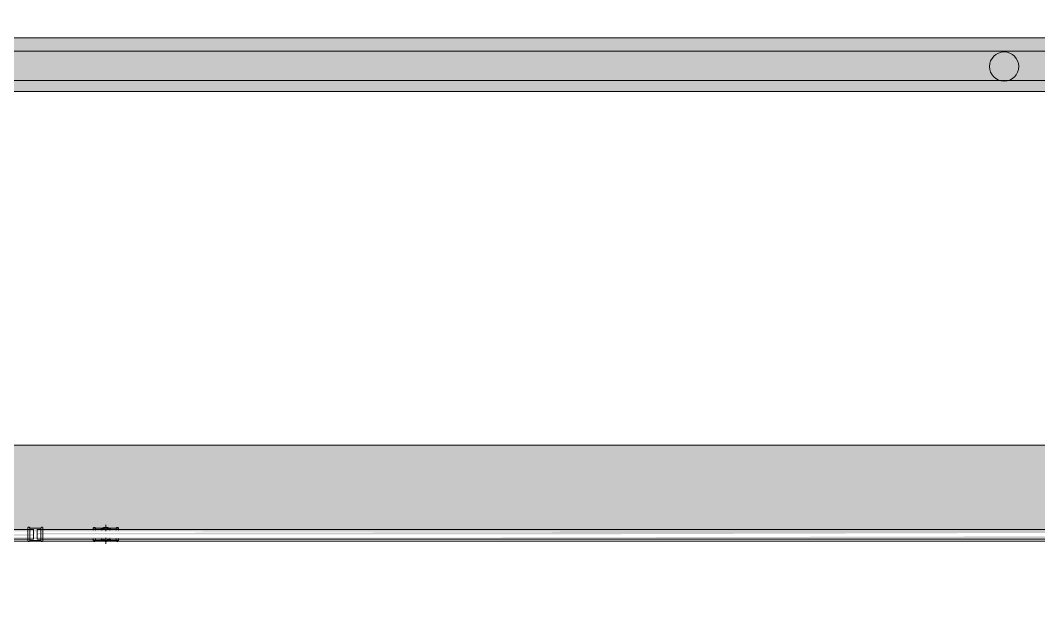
# Model space of a CAD drawing. Header units: metres. Extents: x 147 to 427, y -16 to 162.
# Drawn here: x 322.852 to 325.5, y 108.091 to 109.619 of the extents above; entities that cross this region are included whole.
import ezdxf

# ---------------------------------------------------------------- set-up
doc = ezdxf.new("R2010")
doc.units = ezdxf.units.M
doc.layers.add('1053_ARQ_BASE_MATADOURO_2_dwg', color=7, linetype='Continuous', lineweight=5, true_color=0x767676)
for name, color, linetype, lineweight in [('A-PISO', 7, 'Continuous', 5), ('A-WALL', 7, 'Continuous', 9), ('P-PIPE', 7, 'Continuous', 5), ('P-PIPE-CNTR', 7, 'Continuous', 5)]:
    doc.layers.add(name, color=color, linetype=linetype, lineweight=lineweight)

# ---------------------------------------------------------------- blocks, each defined once
blk = doc.blocks.new('AÇO_Luva - AÇO_Luva-4003606-TÉRREO 1_20 - Dependente 1')
at = {"layer": 'P-PIPE'}
for p, q in [((0.005, 0.0162), (0.034, 0.0162)), ((0.005, 0.0162), (0.005, -0.0162)), ((0.005, 0.0162), (0.005, 0.0115)), ((0.034, 0.0162), (0.034, -0.0162)), ((0.034, 0.0162), (0.034, 0.0115)), ((0.005, -0.0115), (0.005, -0.0162)), ((0.034, -0.0162), (0.005, -0.0162)), ((0.034, -0.0115), (0.034, -0.0162))]:
    blk.add_line(p, q, dxfattribs=at)
at = {"layer": 'P-PIPE', "flags": 128}
for points in [[(0.005, 0.0162), (0.005, 0.0163), (0.005, 0.0164), (0.005, 0.0165), (0.005, 0.0166), (0.005, 0.0167), (0.0049, 0.0168), (0.0049, 0.0169), (0.0049, 0.017), (0.0048, 0.0171), (0.0048, 0.0172), (0.0048, 0.0173), (0.0047, 0.0174), (0.0047, 0.0174), (0.0046, 0.0175), (0.0046, 0.0176), (0.0045, 0.0177), (0.0044, 0.0178), (0.0044, 0.0178), (0.0043, 0.0179), (0.0042, 0.018), (0.0042, 0.0181), (0.0041, 0.0181), (0.004, 0.0182), (0.0039, 0.0182), (0.0039, 0.0183), (0.0038, 0.0184), (0.0037, 0.0184), (0.0036, 0.0185), (0.0035, 0.0185), (0.0034, 0.0185), (0.0033, 0.0186), (0.0032, 0.0186), (0.0031, 0.0186), (0.003, 0.0186), (0.0029, 0.0187), (0.0028, 0.0187), (0.0027, 0.0187), (0.0026, 0.0187), (0.0025, 0.0187), (0.0024, 0.0187), (0.0023, 0.0187), (0.0022, 0.0187), (0.0021, 0.0187), (0.002, 0.0187), (0.0019, 0.0186), (0.0018, 0.0186), (0.0017, 0.0186), (0.0016, 0.0185), (0.0016, 0.0185), (0.0015, 0.0185), (0.0014, 0.0184), (0.0013, 0.0184), (0.0012, 0.0183), (0.0011, 0.0183), (0.001, 0.0182), (0.0009, 0.0182), (0.0009, 0.0181), (0.0008, 0.018), (0.0007, 0.018), (0.0007, 0.0179), (0.0006, 0.0178), (0.0005, 0.0177), (0.0005, 0.0177), (0.0004, 0.0176), (0.0004, 0.0175), (0.0003, 0.0174), (0.0003, 0.0173), (0.0002, 0.0172), (0.0002, 0.0171), (0.0001, 0.017), (0.0001, 0.0169), (0.0001, 0.0168), (0.0001, 0.0167), (0, 0.0167), (0, 0.0166), (0, 0.0165), (0, 0.0164), (0, 0.0163), (0, 0.0162)], [(0, -0.0162), (0, -0.0161), (0, -0.0161), (0, -0.016), (0, -0.0159), (0, -0.0157), (0, -0.0156), (0, -0.0154), (0, -0.0152), (0, -0.0149), (0, -0.0147), (0, -0.0144), (0, -0.0141), (0, -0.0137), (0, -0.0134), (0, -0.013), (0, -0.0126), (0, -0.0122), (0, -0.0117), (0, -0.0113), (0, -0.0108), (0, -0.0103), (0, -0.0098), (0, -0.0093), (0, -0.0088), (0, -0.0082), (0, -0.0076), (0, -0.0071), (0, -0.0065), (0, -0.0059), (0, -0.0053), (0, -0.0046), (0, -0.004), (0, -0.0034), (0, -0.0028), (0, -0.0021), (0, -0.0015), (0, -0.0008), (0, -0.0002), (0, 0.0005), (0, 0.0011), (0, 0.0018), (0, 0.0024), (0, 0.003), (0, 0.0037), (0, 0.0043), (0, 0.0049), (0, 0.0055), (0, 0.0061), (0, 0.0067), (0, 0.0073), (0, 0.0079), (0, 0.0085), (0, 0.009), (0, 0.0095), (0, 0.01), (0, 0.0105), (0, 0.011), (0, 0.0115), (0, 0.0119), (0, 0.0124), (0, 0.0128), (0, 0.0132), (0, 0.0135), (0, 0.0139), (0, 0.0142), (0, 0.0145), (0, 0.0148), (0, 0.015), (0, 0.0153), (0, 0.0155), (0, 0.0156), (0, 0.0158), (0, 0.0159), (0, 0.016), (0, 0.0161), (0, 0.0162), (0, 0.0162)], [(0, 0.0162), (0, 0.0161), (0, 0.0161), (0, 0.016), (0, 0.0159), (0, 0.0157), (0, 0.0156), (0, 0.0154), (0, 0.0152), (0, 0.0149), (0, 0.0147), (0, 0.0144), (0, 0.0141), (0, 0.0137), (0, 0.0134), (0, 0.013), (0, 0.0126), (0, 0.0122)], [(0.005, 0.0162), (0.005, 0.0161), (0.005, 0.0161), (0.005, 0.016), (0.005, 0.0159), (0.005, 0.0157), (0.005, 0.0156), (0.005, 0.0154), (0.005, 0.0152), (0.005, 0.0149), (0.005, 0.0147), (0.005, 0.0144), (0.005, 0.0141), (0.005, 0.0137), (0.005, 0.0134), (0.005, 0.013), (0.005, 0.0126), (0.005, 0.0122), (0.005, 0.0117), (0.005, 0.0113), (0.005, 0.0108), (0.005, 0.0103), (0.005, 0.0098), (0.005, 0.0093), (0.005, 0.0088), (0.005, 0.0082), (0.005, 0.0076), (0.005, 0.0071), (0.005, 0.0065), (0.005, 0.0059), (0.005, 0.0053), (0.005, 0.0046), (0.005, 0.004), (0.005, 0.0034), (0.005, 0.0028), (0.005, 0.0021), (0.005, 0.0015), (0.005, 0.0008), (0.005, 0.0002), (0.005, -0.0005), (0.005, -0.0011), (0.005, -0.0018), (0.005, -0.0024), (0.005, -0.003), (0.005, -0.0037), (0.005, -0.0043), (0.005, -0.0049), (0.005, -0.0055), (0.005, -0.0061), (0.005, -0.0067), (0.005, -0.0073), (0.005, -0.0079), (0.005, -0.0085), (0.005, -0.009), (0.005, -0.0095), (0.005, -0.01), (0.005, -0.0105), (0.005, -0.011), (0.005, -0.0115), (0.005, -0.0119), (0.005, -0.0124), (0.005, -0.0128), (0.005, -0.0132), (0.005, -0.0135), (0.005, -0.0139), (0.005, -0.0142), (0.005, -0.0145), (0.005, -0.0148), (0.005, -0.015), (0.005, -0.0153), (0.005, -0.0155), (0.005, -0.0156), (0.005, -0.0158), (0.005, -0.0159), (0.005, -0.016), (0.005, -0.0161), (0.005, -0.0162), (0.005, -0.0162)], [(0.005, 0.0124), (0.005, 0.0128), (0.005, 0.0132), (0.005, 0.0135), (0.005, 0.0139), (0.005, 0.0142), (0.005, 0.0145), (0.005, 0.0148), (0.005, 0.015), (0.005, 0.0153), (0.005, 0.0155), (0.005, 0.0156), (0.005, 0.0158), (0.005, 0.0159), (0.005, 0.016), (0.005, 0.0161), (0.005, 0.0162), (0.005, 0.0162)], [(0.039, 0.0162), (0.039, 0.0163), (0.039, 0.0164), (0.039, 0.0165), (0.039, 0.0166), (0.039, 0.0167), (0.0389, 0.0168), (0.0389, 0.0169), (0.0389, 0.017), (0.0388, 0.0171), (0.0388, 0.0172), (0.0388, 0.0173), (0.0387, 0.0174), (0.0387, 0.0174), (0.0386, 0.0175), (0.0386, 0.0176), (0.0385, 0.0177), (0.0384, 0.0178), (0.0384, 0.0178), (0.0383, 0.0179), (0.0382, 0.018), (0.0382, 0.0181), (0.0381, 0.0181), (0.038, 0.0182), (0.0379, 0.0182), (0.0379, 0.0183), (0.0378, 0.0184), (0.0377, 0.0184), (0.0376, 0.0185), (0.0375, 0.0185), (0.0374, 0.0185), (0.0373, 0.0186), (0.0372, 0.0186), (0.0371, 0.0186), (0.037, 0.0186), (0.0369, 0.0187), (0.0368, 0.0187), (0.0367, 0.0187), (0.0366, 0.0187), (0.0365, 0.0187), (0.0364, 0.0187), (0.0363, 0.0187), (0.0362, 0.0187), (0.0361, 0.0187), (0.036, 0.0187), (0.0359, 0.0186), (0.0358, 0.0186), (0.0357, 0.0186), (0.0356, 0.0185), (0.0356, 0.0185), (0.0355, 0.0185), (0.0354, 0.0184), (0.0353, 0.0184), (0.0352, 0.0183), (0.0351, 0.0183), (0.035, 0.0182), (0.0349, 0.0182), (0.0349, 0.0181), (0.0348, 0.018), (0.0347, 0.018), (0.0347, 0.0179), (0.0346, 0.0178), (0.0345, 0.0177), (0.0345, 0.0177), (0.0344, 0.0176), (0.0344, 0.0175), (0.0343, 0.0174), (0.0343, 0.0173), (0.0342, 0.0172), (0.0342, 0.0171), (0.0341, 0.017), (0.0341, 0.0169), (0.0341, 0.0168), (0.0341, 0.0167), (0.034, 0.0167), (0.034, 0.0166), (0.034, 0.0165), (0.034, 0.0164), (0.034, 0.0163), (0.034, 0.0162)], [(0.034, -0.0162), (0.034, -0.0161), (0.034, -0.0161), (0.034, -0.016), (0.034, -0.0159), (0.034, -0.0157), (0.034, -0.0156), (0.034, -0.0154), (0.034, -0.0152), (0.034, -0.0149), (0.034, -0.0147), (0.034, -0.0144), (0.034, -0.0141), (0.034, -0.0137), (0.034, -0.0134), (0.034, -0.013), (0.034, -0.0126), (0.034, -0.0122), (0.034, -0.0117), (0.034, -0.0113), (0.034, -0.0108), (0.034, -0.0103), (0.034, -0.0098), (0.034, -0.0093), (0.034, -0.0088), (0.034, -0.0082), (0.034, -0.0076), (0.034, -0.0071), (0.034, -0.0065), (0.034, -0.0059), (0.034, -0.0053), (0.034, -0.0046), (0.034, -0.004), (0.034, -0.0034), (0.034, -0.0028), (0.034, -0.0021), (0.034, -0.0015), (0.034, -0.0008), (0.034, -0.0002), (0.034, 0.0005), (0.034, 0.0011), (0.034, 0.0018), (0.034, 0.0024), (0.034, 0.003), (0.034, 0.0037), (0.034, 0.0043), (0.034, 0.0049), (0.034, 0.0055), (0.034, 0.0061), (0.034, 0.0067), (0.034, 0.0073), (0.034, 0.0079), (0.034, 0.0085), (0.034, 0.009), (0.034, 0.0095), (0.034, 0.01), (0.034, 0.0105), (0.034, 0.011), (0.034, 0.0115), (0.034, 0.0119), (0.034, 0.0124), (0.034, 0.0128), (0.034, 0.0132), (0.034, 0.0135), (0.034, 0.0139), (0.034, 0.0142), (0.034, 0.0145), (0.034, 0.0148), (0.034, 0.015), (0.034, 0.0153), (0.034, 0.0155), (0.034, 0.0156), (0.034, 0.0158), (0.034, 0.0159), (0.034, 0.016), (0.034, 0.0161), (0.034, 0.0162), (0.034, 0.0162)], [(0.034, 0.0162), (0.034, 0.0161), (0.034, 0.0161), (0.034, 0.016), (0.034, 0.0159), (0.034, 0.0157), (0.034, 0.0156), (0.034, 0.0154), (0.034, 0.0152), (0.034, 0.0149), (0.034, 0.0147), (0.034, 0.0144), (0.034, 0.0141), (0.034, 0.0137), (0.034, 0.0134), (0.034, 0.013), (0.034, 0.0126), (0.034, 0.0122)], [(0.039, 0.0162), (0.039, 0.0161), (0.039, 0.0161), (0.039, 0.016), (0.039, 0.0159), (0.039, 0.0157), (0.039, 0.0156), (0.039, 0.0154), (0.039, 0.0152), (0.039, 0.0149), (0.039, 0.0147), (0.039, 0.0144), (0.039, 0.0141), (0.039, 0.0137), (0.039, 0.0134), (0.039, 0.013), (0.039, 0.0126), (0.039, 0.0122), (0.039, 0.0117), (0.039, 0.0113), (0.039, 0.0108), (0.039, 0.0103), (0.039, 0.0098), (0.039, 0.0093), (0.039, 0.0088), (0.039, 0.0082), (0.039, 0.0076), (0.039, 0.0071), (0.039, 0.0065), (0.039, 0.0059), (0.039, 0.0053), (0.039, 0.0046), (0.039, 0.004), (0.039, 0.0034), (0.039, 0.0028), (0.039, 0.0021), (0.039, 0.0015), (0.039, 0.0008), (0.039, 0.0002), (0.039, -0.0005), (0.039, -0.0011), (0.039, -0.0018), (0.039, -0.0024), (0.039, -0.003), (0.039, -0.0037), (0.039, -0.0043), (0.039, -0.0049), (0.039, -0.0055), (0.039, -0.0061), (0.039, -0.0067), (0.039, -0.0073), (0.039, -0.0079), (0.039, -0.0085), (0.039, -0.009), (0.039, -0.0095), (0.039, -0.01), (0.039, -0.0105), (0.039, -0.011), (0.039, -0.0115), (0.039, -0.0119), (0.039, -0.0124), (0.039, -0.0128), (0.039, -0.0132), (0.039, -0.0135), (0.039, -0.0139), (0.039, -0.0142), (0.039, -0.0145), (0.039, -0.0148), (0.039, -0.015), (0.039, -0.0153), (0.039, -0.0155), (0.039, -0.0156), (0.039, -0.0158), (0.039, -0.0159), (0.039, -0.016), (0.039, -0.0161), (0.039, -0.0162), (0.039, -0.0162)], [(0.039, 0.0124), (0.039, 0.0128), (0.039, 0.0132), (0.039, 0.0135), (0.039, 0.0139), (0.039, 0.0142), (0.039, 0.0145), (0.039, 0.0148), (0.039, 0.015), (0.039, 0.0153), (0.039, 0.0155), (0.039, 0.0156), (0.039, 0.0158), (0.039, 0.0159), (0.039, 0.016), (0.039, 0.0161), (0.039, 0.0162), (0.039, 0.0162)], [(0, -0.0124), (0, -0.0128), (0, -0.0132), (0, -0.0135), (0, -0.0139), (0, -0.0142), (0, -0.0145), (0, -0.0148), (0, -0.015), (0, -0.0153), (0, -0.0155), (0, -0.0156), (0, -0.0158), (0, -0.0159), (0, -0.016), (0, -0.0161), (0, -0.0162), (0, -0.0162)], [(0, -0.0162), (0, -0.0163), (0, -0.0164), (0, -0.0165), (0, -0.0166), (0, -0.0167), (0.0001, -0.0168), (0.0001, -0.0169), (0.0001, -0.017), (0.0002, -0.0171), (0.0002, -0.0172), (0.0002, -0.0173), (0.0003, -0.0174), (0.0003, -0.0174), (0.0004, -0.0175), (0.0004, -0.0176), (0.0005, -0.0177), (0.0006, -0.0178), (0.0006, -0.0178), (0.0007, -0.0179), (0.0008, -0.018), (0.0008, -0.0181), (0.0009, -0.0181), (0.001, -0.0182), (0.0011, -0.0182), (0.0011, -0.0183), (0.0012, -0.0184), (0.0013, -0.0184), (0.0014, -0.0185), (0.0015, -0.0185), (0.0016, -0.0185), (0.0017, -0.0186), (0.0018, -0.0186), (0.0019, -0.0186), (0.002, -0.0186), (0.0021, -0.0187), (0.0022, -0.0187), (0.0023, -0.0187), (0.0024, -0.0187), (0.0025, -0.0187), (0.0026, -0.0187), (0.0027, -0.0187), (0.0028, -0.0187), (0.0029, -0.0187), (0.003, -0.0187), (0.0031, -0.0186), (0.0032, -0.0186), (0.0033, -0.0186), (0.0034, -0.0185), (0.0034, -0.0185), (0.0035, -0.0185), (0.0036, -0.0184), (0.0037, -0.0184), (0.0038, -0.0183), (0.0039, -0.0183), (0.004, -0.0182), (0.0041, -0.0182), (0.0041, -0.0181), (0.0042, -0.018), (0.0043, -0.018), (0.0043, -0.0179), (0.0044, -0.0178), (0.0045, -0.0177), (0.0045, -0.0177), (0.0046, -0.0176), (0.0046, -0.0175), (0.0047, -0.0174), (0.0047, -0.0173), (0.0048, -0.0172), (0.0048, -0.0171), (0.0049, -0.017), (0.0049, -0.0169), (0.0049, -0.0168), (0.0049, -0.0167), (0.005, -0.0167), (0.005, -0.0166), (0.005, -0.0165), (0.005, -0.0164), (0.005, -0.0163), (0.005, -0.0162)], [(0.005, -0.0162), (0.005, -0.0161), (0.005, -0.0161), (0.005, -0.016), (0.005, -0.0159), (0.005, -0.0157), (0.005, -0.0156), (0.005, -0.0154), (0.005, -0.0152), (0.005, -0.0149), (0.005, -0.0147), (0.005, -0.0144), (0.005, -0.0141), (0.005, -0.0137), (0.005, -0.0134), (0.005, -0.013), (0.005, -0.0126), (0.005, -0.0122)], [(0.034, -0.0124), (0.034, -0.0128), (0.034, -0.0132), (0.034, -0.0135), (0.034, -0.0139), (0.034, -0.0142), (0.034, -0.0145), (0.034, -0.0148), (0.034, -0.015), (0.034, -0.0153), (0.034, -0.0155), (0.034, -0.0156), (0.034, -0.0158), (0.034, -0.0159), (0.034, -0.016), (0.034, -0.0161), (0.034, -0.0162), (0.034, -0.0162)], [(0.034, -0.0162), (0.034, -0.0163), (0.034, -0.0164), (0.034, -0.0165), (0.034, -0.0166), (0.034, -0.0167), (0.0341, -0.0168), (0.0341, -0.0169), (0.0341, -0.017), (0.0342, -0.0171), (0.0342, -0.0172), (0.0342, -0.0173), (0.0343, -0.0174), (0.0343, -0.0174), (0.0344, -0.0175), (0.0344, -0.0176), (0.0345, -0.0177), (0.0346, -0.0178), (0.0346, -0.0178), (0.0347, -0.0179), (0.0348, -0.018), (0.0348, -0.0181), (0.0349, -0.0181), (0.035, -0.0182), (0.0351, -0.0182), (0.0351, -0.0183), (0.0352, -0.0184), (0.0353, -0.0184), (0.0354, -0.0185), (0.0355, -0.0185), (0.0356, -0.0185), (0.0357, -0.0186), (0.0358, -0.0186), (0.0359, -0.0186), (0.036, -0.0186), (0.0361, -0.0187), (0.0362, -0.0187), (0.0363, -0.0187), (0.0364, -0.0187), (0.0365, -0.0187), (0.0366, -0.0187), (0.0367, -0.0187), (0.0368, -0.0187), (0.0369, -0.0187), (0.037, -0.0187), (0.0371, -0.0186), (0.0372, -0.0186), (0.0373, -0.0186), (0.0374, -0.0185), (0.0374, -0.0185), (0.0375, -0.0185), (0.0376, -0.0184), (0.0377, -0.0184), (0.0378, -0.0183), (0.0379, -0.0183), (0.038, -0.0182), (0.0381, -0.0182), (0.0381, -0.0181), (0.0382, -0.018), (0.0383, -0.018), (0.0383, -0.0179), (0.0384, -0.0178), (0.0385, -0.0177), (0.0385, -0.0177), (0.0386, -0.0176), (0.0386, -0.0175), (0.0387, -0.0174), (0.0387, -0.0173), (0.0388, -0.0172), (0.0388, -0.0171), (0.0389, -0.017), (0.0389, -0.0169), (0.0389, -0.0168), (0.0389, -0.0167), (0.039, -0.0167), (0.039, -0.0166), (0.039, -0.0165), (0.039, -0.0164), (0.039, -0.0163), (0.039, -0.0162)], [(0.039, -0.0162), (0.039, -0.0161), (0.039, -0.0161), (0.039, -0.016), (0.039, -0.0159), (0.039, -0.0157), (0.039, -0.0156), (0.039, -0.0154), (0.039, -0.0152), (0.039, -0.0149), (0.039, -0.0147), (0.039, -0.0144), (0.039, -0.0141), (0.039, -0.0137), (0.039, -0.0134), (0.039, -0.013), (0.039, -0.0126), (0.039, -0.0122)]]:
    blk.add_lwpolyline(points, dxfattribs=at)
blk = doc.blocks.new('1053_ARQ_BASE_MATADOURO_2_dwg-3637054-TÉRREO 1_20 - Dependente 1')
at = {"layer": 'A-PISO', "color": 253, "true_color": 0xaaaaaa}
for p, q in [((159.4912, 76.353), (139.8363, 76.353)), ((159.4912, 76.2768), (139.8363, 76.2768))]:
    blk.add_line(p, q, dxfattribs=at)
at = {"layer": 'A-PISO', "color": 253, "true_color": 0xaaaaaa, "flags": 128}
for points in [[(159.5394, 75.0782), (159.5394, 75.3282), (139.8841, 75.3282), (139.8311, 75.3282), (137.5391, 76.6282), (134.9928, 76.6282), (134.9928, 76.3782), (137.4732, 76.3782), (139.7652, 75.0782)], [(137.9622, 76.3882), (159.5394, 76.3882), (159.5394, 76.2382), (159.5394, 75.3282)], [(139.8841, 75.3282), (139.8841, 75.0782), (159.5394, 75.0782), (159.5394, 74.2782)]]:
    blk.add_lwpolyline(points, dxfattribs=at)
at = {"layer": 'A-PISO', "color": 253, "true_color": 0xaaaaaa}
blk.add_circle((157.0181, 76.3132), 0.0381, dxfattribs=at)

msp = doc.modelspace()

# ---------------------------------------------------------------- hatches: boundary and pattern name
at = {"layer": 'A-WALL', "true_color": 0xeaeaea, "transparency": 33554483}
msp.add_hatch(color=254, dxfattribs=at).paths.add_polyline_path([(327.6063, 109.4342), (327.9314, 109.4342), (327.9314, 109.5742), (308.2761, 109.5742), (308.2761, 109.4342), (327.589, 109.4342)])
at = {"layer": 'A-WALL', "true_color": 0xffd4aa, "transparency": 33554483}
h = msp.add_hatch(color=41, dxfattribs=at)
h.paths.add_polyline_path([(318.5002, 108.2642), (327.9314, 108.2756), (327.9314, 108.5142), (308.2761, 108.5142), (308.2821, 108.2642), (317.8933, 108.2642)])
h.paths.add_polyline_path([(327.8955, 108.2651), (327.8816, 108.2881), (327.9019, 108.2907), (327.8954, 108.2694)])
h.paths.add_polyline_path([(327.699, 108.2694), (317.8933, 108.2786), (317.894, 108.2944), (327.8719, 108.2851), (327.8668, 108.2694)])
h.paths.add_polyline_path([(317.855, 108.2694), (315.3075, 108.2786), (315.3075, 108.2944), (317.855, 108.2851), (317.855, 108.2698)])
h.paths.add_polyline_path([(310.1075, 108.2694), (310.1075, 108.2944), (312.6415, 108.2851), (312.6415, 108.2694), (310.198, 108.2694)])
h.paths.add_polyline_path([(312.7075, 108.2694), (312.7075, 108.2944), (315.2415, 108.2851), (315.2415, 108.2694), (312.7525, 108.2694)])
h.paths.add_polyline_path([(308.9207, 108.2694), (308.7539, 108.2786), (308.7539, 108.2944), (310.0415, 108.2851), (310.0415, 108.2694), (309.5594, 108.2694)])
at = {"layer": 'P-PIPE', "true_color": 0xc0c0c0}
for points in [[(322.332, 108.2819), (322.8864, 108.2927), (322.8864, 108.2944), (317.8933, 108.2851), (317.8933, 108.2819), (321.6934, 108.2819)], [(317.8933, 108.2694), (322.8864, 108.2786), (322.8864, 108.2819), (317.8933, 108.2711), (317.8933, 108.2698)], [(322.8864, 108.2819), (322.8964, 108.2928), (322.8864, 108.2821)], [(324.2479, 108.2819), (327.8719, 108.2927), (327.8719, 108.2944), (322.8964, 108.2851), (322.8964, 108.2819), (323.6093, 108.2819)], [(327.4411, 108.2694), (327.8719, 108.2786), (327.8719, 108.2819), (322.8964, 108.2711), (322.8964, 108.2694), (326.8024, 108.2694)]]:
    msp.add_hatch(color=9, dxfattribs=at).paths.add_polyline_path(points)

# ---------------------------------------------------------------- linework, layer by layer
at = {"layer": 'A-WALL', "color": 253, "true_color": 0xb6b6b6}
msp.add_line((327.9314, 109.5742), (308.2761, 109.5742), dxfattribs=at)
at = {"layer": 'A-WALL', "color": 253, "true_color": 0xaaaaaa}
for p, q in [((327.9314, 109.4342), (308.2761, 109.4342)), ((327.9314, 108.5142), (308.2761, 108.5142)), ((308.2761, 108.2642), (327.9314, 108.2642))]:
    msp.add_line(p, q, dxfattribs=at)
at = {"layer": 'P-PIPE'}
for p, q in [((322.8864, 108.2944), (317.8933, 108.2944)), ((322.8864, 108.2694), (322.8864, 108.2944)), ((327.8719, 108.2944), (322.8964, 108.2944)), ((322.8964, 108.2944), (322.8964, 108.2694)), ((323.1075, 108.2976), (323.0415, 108.2976)), ((323.0415, 108.2976), (323.0415, 108.2955)), ((323.0415, 108.2976), (323.0415, 108.293)), ((323.1075, 108.2976), (323.0415, 108.2976)), ((323.0415, 108.2976), (323.0415, 108.2955)), ((323.0415, 108.2976), (323.0415, 108.293)), ((323.045, 108.3001), (323.044, 108.3001)), ((323.045, 108.3001), (323.044, 108.3001)), ((323.0475, 108.2976), (323.0475, 108.293)), ((323.0475, 108.2976), (323.0475, 108.293)), ((323.1015, 108.293), (323.1015, 108.2976)), ((323.1015, 108.293), (323.1015, 108.2976)), ((323.105, 108.3001), (323.104, 108.3001)), ((323.105, 108.3001), (323.104, 108.3001)), ((323.1075, 108.2955), (323.1075, 108.2976)), ((323.1075, 108.293), (323.1075, 108.2976)), ((323.1075, 108.2955), (323.1075, 108.2976)), ((323.1075, 108.293), (323.1075, 108.2976)), ((317.8933, 108.2694), (322.8864, 108.2694)), ((322.8964, 108.2694), (327.8719, 108.2694)), ((323.0415, 108.2708), (323.0415, 108.2662)), ((323.0415, 108.2708), (323.0415, 108.2662)), ((323.0415, 108.2683), (323.0415, 108.2662)), ((323.0415, 108.2683), (323.0415, 108.2662)), ((323.0415, 108.2662), (323.1075, 108.2662)), ((323.0415, 108.2662), (323.1075, 108.2662)), ((323.044, 108.2637), (323.045, 108.2637)), ((323.044, 108.2637), (323.045, 108.2637)), ((323.0475, 108.2708), (323.0475, 108.2662)), ((323.0475, 108.2708), (323.0475, 108.2662)), ((323.1015, 108.2662), (323.1015, 108.2708)), ((323.1015, 108.2662), (323.1015, 108.2708)), ((323.104, 108.2637), (323.105, 108.2637)), ((323.104, 108.2637), (323.105, 108.2637)), ((323.1075, 108.2662), (323.1075, 108.2708)), ((323.1075, 108.2662), (323.1075, 108.2708)), ((323.1075, 108.2662), (323.1075, 108.2683)), ((323.1075, 108.2662), (323.1075, 108.2683))]:
    msp.add_line(p, q, dxfattribs=at)
at = {"layer": 'P-PIPE', "flags": 128}
for points in [[(323.0415, 108.2976), (323.0415, 108.2977), (323.0415, 108.2978), (323.0415, 108.2979), (323.0415, 108.298), (323.0415, 108.2981), (323.0415, 108.2982), (323.0416, 108.2983), (323.0416, 108.2984), (323.0416, 108.2985), (323.0417, 108.2986), (323.0417, 108.2986), (323.0418, 108.2987), (323.0418, 108.2988), (323.0419, 108.2989), (323.0419, 108.299), (323.042, 108.2991), (323.042, 108.2992), (323.0421, 108.2992), (323.0422, 108.2993), (323.0422, 108.2994), (323.0423, 108.2994), (323.0424, 108.2995), (323.0425, 108.2996), (323.0425, 108.2996), (323.0426, 108.2997), (323.0427, 108.2997), (323.0428, 108.2998), (323.0429, 108.2998), (323.043, 108.2999), (323.0431, 108.2999), (323.0432, 108.2999), (323.0433, 108.3), (323.0434, 108.3), (323.0435, 108.3), (323.0436, 108.3), (323.0437, 108.3001), (323.0438, 108.3001), (323.0439, 108.3001), (323.044, 108.3001), (323.044, 108.3001)], [(323.0415, 108.2976), (323.0415, 108.2977), (323.0415, 108.2978), (323.0415, 108.2979), (323.0415, 108.298), (323.0415, 108.2981), (323.0415, 108.2982), (323.0416, 108.2983), (323.0416, 108.2984), (323.0416, 108.2985), (323.0417, 108.2986), (323.0417, 108.2986), (323.0418, 108.2987), (323.0418, 108.2988), (323.0419, 108.2989), (323.0419, 108.299), (323.042, 108.2991), (323.042, 108.2992), (323.0421, 108.2992), (323.0422, 108.2993), (323.0422, 108.2994), (323.0423, 108.2994), (323.0424, 108.2995), (323.0425, 108.2996), (323.0425, 108.2996), (323.0426, 108.2997), (323.0427, 108.2997), (323.0428, 108.2998), (323.0429, 108.2998), (323.043, 108.2999), (323.0431, 108.2999), (323.0432, 108.2999), (323.0433, 108.3), (323.0434, 108.3), (323.0435, 108.3), (323.0436, 108.3), (323.0437, 108.3001), (323.0438, 108.3001), (323.0439, 108.3001), (323.044, 108.3001), (323.044, 108.3001)], [(323.0415, 108.2944), (323.0415, 108.2947), (323.0415, 108.2951), (323.0415, 108.2954), (323.0415, 108.2957), (323.0415, 108.296), (323.0415, 108.2963), (323.0415, 108.2965), (323.0415, 108.2967), (323.0415, 108.2969), (323.0415, 108.2971), (323.0415, 108.2972), (323.0415, 108.2974), (323.0415, 108.2975), (323.0415, 108.2975), (323.0415, 108.2976)], [(323.0415, 108.2976), (323.0415, 108.2975), (323.0415, 108.2975), (323.0415, 108.2974), (323.0415, 108.2973), (323.0415, 108.2971), (323.0415, 108.297), (323.0415, 108.2968), (323.0415, 108.2966), (323.0415, 108.2963), (323.0415, 108.2961), (323.0415, 108.2958), (323.0415, 108.2955), (323.0415, 108.2952), (323.0415, 108.2948), (323.0415, 108.2945)], [(323.0415, 108.2944), (323.0415, 108.2947), (323.0415, 108.2951), (323.0415, 108.2954), (323.0415, 108.2957), (323.0415, 108.296), (323.0415, 108.2963), (323.0415, 108.2965), (323.0415, 108.2967), (323.0415, 108.2969), (323.0415, 108.2971), (323.0415, 108.2972), (323.0415, 108.2974), (323.0415, 108.2975), (323.0415, 108.2975), (323.0415, 108.2976)], [(323.0415, 108.2976), (323.0415, 108.2975), (323.0415, 108.2975), (323.0415, 108.2974), (323.0415, 108.2973), (323.0415, 108.2971), (323.0415, 108.297), (323.0415, 108.2968), (323.0415, 108.2966), (323.0415, 108.2963), (323.0415, 108.2961), (323.0415, 108.2958), (323.0415, 108.2955), (323.0415, 108.2952), (323.0415, 108.2948), (323.0415, 108.2945)], [(323.045, 108.3001), (323.0451, 108.3001), (323.0452, 108.3001), (323.0453, 108.3001), (323.0454, 108.3001), (323.0455, 108.3), (323.0456, 108.3), (323.0457, 108.3), (323.0458, 108.3), (323.0459, 108.2999), (323.046, 108.2999), (323.046, 108.2998), (323.0461, 108.2998), (323.0462, 108.2998), (323.0463, 108.2997), (323.0464, 108.2996), (323.0465, 108.2996), (323.0465, 108.2995), (323.0466, 108.2995), (323.0467, 108.2994), (323.0468, 108.2993), (323.0468, 108.2993), (323.0469, 108.2992), (323.047, 108.2991), (323.047, 108.299), (323.0471, 108.2989), (323.0471, 108.2988), (323.0472, 108.2988), (323.0472, 108.2987), (323.0473, 108.2986), (323.0473, 108.2985), (323.0473, 108.2984), (323.0474, 108.2983), (323.0474, 108.2982), (323.0474, 108.2981), (323.0474, 108.298), (323.0475, 108.2979), (323.0475, 108.2978), (323.0475, 108.2977), (323.0475, 108.2976), (323.0475, 108.2976)], [(323.045, 108.3001), (323.0451, 108.3001), (323.0452, 108.3001), (323.0453, 108.3001), (323.0454, 108.3001), (323.0455, 108.3), (323.0456, 108.3), (323.0457, 108.3), (323.0458, 108.3), (323.0459, 108.2999), (323.046, 108.2999), (323.046, 108.2998), (323.0461, 108.2998), (323.0462, 108.2998), (323.0463, 108.2997), (323.0464, 108.2996), (323.0465, 108.2996), (323.0465, 108.2995), (323.0466, 108.2995), (323.0467, 108.2994), (323.0468, 108.2993), (323.0468, 108.2993), (323.0469, 108.2992), (323.047, 108.2991), (323.047, 108.299), (323.0471, 108.2989), (323.0471, 108.2988), (323.0472, 108.2988), (323.0472, 108.2987), (323.0473, 108.2986), (323.0473, 108.2985), (323.0473, 108.2984), (323.0474, 108.2983), (323.0474, 108.2982), (323.0474, 108.2981), (323.0474, 108.298), (323.0475, 108.2979), (323.0475, 108.2978), (323.0475, 108.2977), (323.0475, 108.2976), (323.0475, 108.2976)], [(323.0475, 108.2944), (323.0475, 108.2947), (323.0475, 108.2951), (323.0475, 108.2954), (323.0475, 108.2957), (323.0475, 108.296), (323.0475, 108.2963), (323.0475, 108.2965), (323.0475, 108.2967), (323.0475, 108.2969), (323.0475, 108.2971), (323.0475, 108.2972), (323.0475, 108.2974), (323.0475, 108.2975), (323.0475, 108.2975), (323.0475, 108.2976)], [(323.0475, 108.2976), (323.0475, 108.2975), (323.0475, 108.2975), (323.0475, 108.2974), (323.0475, 108.2973), (323.0475, 108.2971), (323.0475, 108.297), (323.0475, 108.2968), (323.0475, 108.2966), (323.0475, 108.2963), (323.0475, 108.2961), (323.0475, 108.2958), (323.0475, 108.2955), (323.0475, 108.2952), (323.0475, 108.2948), (323.0475, 108.2945)], [(323.0475, 108.2944), (323.0475, 108.2947), (323.0475, 108.2951), (323.0475, 108.2954), (323.0475, 108.2957), (323.0475, 108.296), (323.0475, 108.2963), (323.0475, 108.2965), (323.0475, 108.2967), (323.0475, 108.2969), (323.0475, 108.2971), (323.0475, 108.2972), (323.0475, 108.2974), (323.0475, 108.2975), (323.0475, 108.2975), (323.0475, 108.2976)], [(323.0475, 108.2976), (323.0475, 108.2975), (323.0475, 108.2975), (323.0475, 108.2974), (323.0475, 108.2973), (323.0475, 108.2971), (323.0475, 108.297), (323.0475, 108.2968), (323.0475, 108.2966), (323.0475, 108.2963), (323.0475, 108.2961), (323.0475, 108.2958), (323.0475, 108.2955), (323.0475, 108.2952), (323.0475, 108.2948), (323.0475, 108.2945)], [(323.0877, 108.2944), (323.0872, 108.2949), (323.0866, 108.2954), (323.0861, 108.2959), (323.0855, 108.2964), (323.0849, 108.2968), (323.0843, 108.2972), (323.0837, 108.2976), (323.0831, 108.2979), (323.0824, 108.2983), (323.0817, 108.2986), (323.0811, 108.2988), (323.0804, 108.2991), (323.0797, 108.2993), (323.079, 108.2995), (323.0783, 108.2997), (323.0776, 108.2998), (323.0769, 108.2999), (323.0761, 108.3), (323.0754, 108.3001), (323.0747, 108.3001), (323.0739, 108.3001), (323.0732, 108.3), (323.0725, 108.3), (323.0718, 108.2999), (323.0711, 108.2998), (323.0703, 108.2996), (323.0696, 108.2994), (323.0689, 108.2992), (323.0683, 108.299), (323.0676, 108.2987), (323.0669, 108.2984), (323.0662, 108.2981), (323.0656, 108.2978), (323.065, 108.2974), (323.0644, 108.297), (323.0638, 108.2966), (323.0632, 108.2962), (323.0626, 108.2957), (323.0621, 108.2952), (323.0616, 108.2947), (323.0611, 108.2942)], [(323.0877, 108.2944), (323.0872, 108.2949), (323.0866, 108.2954), (323.0861, 108.2959), (323.0855, 108.2964), (323.0849, 108.2968), (323.0843, 108.2972), (323.0837, 108.2976), (323.0831, 108.2979), (323.0824, 108.2983), (323.0817, 108.2986), (323.0811, 108.2988), (323.0804, 108.2991), (323.0797, 108.2993), (323.079, 108.2995), (323.0783, 108.2997), (323.0776, 108.2998), (323.0769, 108.2999), (323.0761, 108.3), (323.0754, 108.3001), (323.0747, 108.3001), (323.0739, 108.3001), (323.0732, 108.3), (323.0725, 108.3), (323.0718, 108.2999), (323.0711, 108.2998), (323.0703, 108.2996), (323.0696, 108.2994), (323.0689, 108.2992), (323.0683, 108.299), (323.0676, 108.2987), (323.0669, 108.2984), (323.0662, 108.2981), (323.0656, 108.2978), (323.065, 108.2974), (323.0644, 108.297), (323.0638, 108.2966), (323.0632, 108.2962), (323.0626, 108.2957), (323.0621, 108.2952), (323.0616, 108.2947), (323.0611, 108.2942)], [(323.1015, 108.2976), (323.1015, 108.2977), (323.1015, 108.2978), (323.1015, 108.2979), (323.1015, 108.298), (323.1015, 108.2981), (323.1015, 108.2982), (323.1016, 108.2983), (323.1016, 108.2984), (323.1016, 108.2985), (323.1017, 108.2986), (323.1017, 108.2986), (323.1018, 108.2987), (323.1018, 108.2988), (323.1019, 108.2989), (323.1019, 108.299), (323.102, 108.2991), (323.102, 108.2992), (323.1021, 108.2992), (323.1022, 108.2993), (323.1022, 108.2994), (323.1023, 108.2994), (323.1024, 108.2995), (323.1025, 108.2996), (323.1025, 108.2996), (323.1026, 108.2997), (323.1027, 108.2997), (323.1028, 108.2998), (323.1029, 108.2998), (323.103, 108.2999), (323.1031, 108.2999), (323.1032, 108.2999), (323.1033, 108.3), (323.1034, 108.3), (323.1035, 108.3), (323.1036, 108.3), (323.1037, 108.3001), (323.1038, 108.3001), (323.1039, 108.3001), (323.104, 108.3001), (323.104, 108.3001)], [(323.1015, 108.2976), (323.1015, 108.2977), (323.1015, 108.2978), (323.1015, 108.2979), (323.1015, 108.298), (323.1015, 108.2981), (323.1015, 108.2982), (323.1016, 108.2983), (323.1016, 108.2984), (323.1016, 108.2985), (323.1017, 108.2986), (323.1017, 108.2986), (323.1018, 108.2987), (323.1018, 108.2988), (323.1019, 108.2989), (323.1019, 108.299), (323.102, 108.2991), (323.102, 108.2992), (323.1021, 108.2992), (323.1022, 108.2993), (323.1022, 108.2994), (323.1023, 108.2994), (323.1024, 108.2995), (323.1025, 108.2996), (323.1025, 108.2996), (323.1026, 108.2997), (323.1027, 108.2997), (323.1028, 108.2998), (323.1029, 108.2998), (323.103, 108.2999), (323.1031, 108.2999), (323.1032, 108.2999), (323.1033, 108.3), (323.1034, 108.3), (323.1035, 108.3), (323.1036, 108.3), (323.1037, 108.3001), (323.1038, 108.3001), (323.1039, 108.3001), (323.104, 108.3001), (323.104, 108.3001)], [(323.1015, 108.2944), (323.1015, 108.2947), (323.1015, 108.2951), (323.1015, 108.2954), (323.1015, 108.2957), (323.1015, 108.296), (323.1015, 108.2963), (323.1015, 108.2965), (323.1015, 108.2967), (323.1015, 108.2969), (323.1015, 108.2971), (323.1015, 108.2972), (323.1015, 108.2974), (323.1015, 108.2975), (323.1015, 108.2975), (323.1015, 108.2976)], [(323.1015, 108.2976), (323.1015, 108.2975), (323.1015, 108.2975), (323.1015, 108.2974), (323.1015, 108.2973), (323.1015, 108.2971), (323.1015, 108.297), (323.1015, 108.2968), (323.1015, 108.2966), (323.1015, 108.2963), (323.1015, 108.2961), (323.1015, 108.2958), (323.1015, 108.2955), (323.1015, 108.2952), (323.1015, 108.2948), (323.1015, 108.2945)], [(323.1015, 108.2944), (323.1015, 108.2947), (323.1015, 108.2951), (323.1015, 108.2954), (323.1015, 108.2957), (323.1015, 108.296), (323.1015, 108.2963), (323.1015, 108.2965), (323.1015, 108.2967), (323.1015, 108.2969), (323.1015, 108.2971), (323.1015, 108.2972), (323.1015, 108.2974), (323.1015, 108.2975), (323.1015, 108.2975), (323.1015, 108.2976)], [(323.1015, 108.2976), (323.1015, 108.2975), (323.1015, 108.2975), (323.1015, 108.2974), (323.1015, 108.2973), (323.1015, 108.2971), (323.1015, 108.297), (323.1015, 108.2968), (323.1015, 108.2966), (323.1015, 108.2963), (323.1015, 108.2961), (323.1015, 108.2958), (323.1015, 108.2955), (323.1015, 108.2952), (323.1015, 108.2948), (323.1015, 108.2945)], [(323.105, 108.3001), (323.1051, 108.3001), (323.1052, 108.3001), (323.1053, 108.3001), (323.1054, 108.3001), (323.1055, 108.3), (323.1056, 108.3), (323.1057, 108.3), (323.1058, 108.3), (323.1059, 108.2999), (323.106, 108.2999), (323.106, 108.2998), (323.1061, 108.2998), (323.1062, 108.2998), (323.1063, 108.2997), (323.1064, 108.2996), (323.1065, 108.2996), (323.1065, 108.2995), (323.1066, 108.2995), (323.1067, 108.2994), (323.1068, 108.2993), (323.1068, 108.2993), (323.1069, 108.2992), (323.107, 108.2991), (323.107, 108.299), (323.1071, 108.2989), (323.1071, 108.2988), (323.1072, 108.2988), (323.1072, 108.2987), (323.1073, 108.2986), (323.1073, 108.2985), (323.1073, 108.2984), (323.1074, 108.2983), (323.1074, 108.2982), (323.1074, 108.2981), (323.1074, 108.298), (323.1075, 108.2979), (323.1075, 108.2978), (323.1075, 108.2977), (323.1075, 108.2976), (323.1075, 108.2976)], [(323.105, 108.3001), (323.1051, 108.3001), (323.1052, 108.3001), (323.1053, 108.3001), (323.1054, 108.3001), (323.1055, 108.3), (323.1056, 108.3), (323.1057, 108.3), (323.1058, 108.3), (323.1059, 108.2999), (323.106, 108.2999), (323.106, 108.2998), (323.1061, 108.2998), (323.1062, 108.2998), (323.1063, 108.2997), (323.1064, 108.2996), (323.1065, 108.2996), (323.1065, 108.2995), (323.1066, 108.2995), (323.1067, 108.2994), (323.1068, 108.2993), (323.1068, 108.2993), (323.1069, 108.2992), (323.107, 108.2991), (323.107, 108.299), (323.1071, 108.2989), (323.1071, 108.2988), (323.1072, 108.2988), (323.1072, 108.2987), (323.1073, 108.2986), (323.1073, 108.2985), (323.1073, 108.2984), (323.1074, 108.2983), (323.1074, 108.2982), (323.1074, 108.2981), (323.1074, 108.298), (323.1075, 108.2979), (323.1075, 108.2978), (323.1075, 108.2977), (323.1075, 108.2976), (323.1075, 108.2976)], [(323.1075, 108.2944), (323.1075, 108.2947), (323.1075, 108.2951), (323.1075, 108.2954), (323.1075, 108.2957), (323.1075, 108.296), (323.1075, 108.2963), (323.1075, 108.2965), (323.1075, 108.2967), (323.1075, 108.2969), (323.1075, 108.2971), (323.1075, 108.2972), (323.1075, 108.2974), (323.1075, 108.2975), (323.1075, 108.2975), (323.1075, 108.2976)], [(323.1075, 108.2976), (323.1075, 108.2975), (323.1075, 108.2975), (323.1075, 108.2974), (323.1075, 108.2973), (323.1075, 108.2971), (323.1075, 108.297), (323.1075, 108.2968), (323.1075, 108.2966), (323.1075, 108.2963), (323.1075, 108.2961), (323.1075, 108.2958), (323.1075, 108.2955), (323.1075, 108.2952), (323.1075, 108.2948), (323.1075, 108.2945)], [(323.1075, 108.2944), (323.1075, 108.2947), (323.1075, 108.2951), (323.1075, 108.2954), (323.1075, 108.2957), (323.1075, 108.296), (323.1075, 108.2963), (323.1075, 108.2965), (323.1075, 108.2967), (323.1075, 108.2969), (323.1075, 108.2971), (323.1075, 108.2972), (323.1075, 108.2974), (323.1075, 108.2975), (323.1075, 108.2975), (323.1075, 108.2976)], [(323.1075, 108.2976), (323.1075, 108.2975), (323.1075, 108.2975), (323.1075, 108.2974), (323.1075, 108.2973), (323.1075, 108.2971), (323.1075, 108.297), (323.1075, 108.2968), (323.1075, 108.2966), (323.1075, 108.2963), (323.1075, 108.2961), (323.1075, 108.2958), (323.1075, 108.2955), (323.1075, 108.2952), (323.1075, 108.2948), (323.1075, 108.2945)], [(323.0415, 108.2694), (323.0415, 108.269), (323.0415, 108.2687), (323.0415, 108.2683), (323.0415, 108.268), (323.0415, 108.2678), (323.0415, 108.2675), (323.0415, 108.2673), (323.0415, 108.267), (323.0415, 108.2668), (323.0415, 108.2667), (323.0415, 108.2665), (323.0415, 108.2664), (323.0415, 108.2663), (323.0415, 108.2662), (323.0415, 108.2662)], [(323.0415, 108.2694), (323.0415, 108.269), (323.0415, 108.2687), (323.0415, 108.2683), (323.0415, 108.268), (323.0415, 108.2678), (323.0415, 108.2675), (323.0415, 108.2673), (323.0415, 108.267), (323.0415, 108.2668), (323.0415, 108.2667), (323.0415, 108.2665), (323.0415, 108.2664), (323.0415, 108.2663), (323.0415, 108.2662), (323.0415, 108.2662)], [(323.0415, 108.2662), (323.0415, 108.2662), (323.0415, 108.2663), (323.0415, 108.2664), (323.0415, 108.2665), (323.0415, 108.2666), (323.0415, 108.2668), (323.0415, 108.267), (323.0415, 108.2672), (323.0415, 108.2674), (323.0415, 108.2677), (323.0415, 108.268), (323.0415, 108.2683), (323.0415, 108.2686), (323.0415, 108.2689), (323.0415, 108.2693)], [(323.0415, 108.2662), (323.0415, 108.2662), (323.0415, 108.2663), (323.0415, 108.2664), (323.0415, 108.2665), (323.0415, 108.2666), (323.0415, 108.2668), (323.0415, 108.267), (323.0415, 108.2672), (323.0415, 108.2674), (323.0415, 108.2677), (323.0415, 108.268), (323.0415, 108.2683), (323.0415, 108.2686), (323.0415, 108.2689), (323.0415, 108.2693)], [(323.044, 108.2637), (323.0439, 108.2637), (323.0438, 108.2637), (323.0437, 108.2637), (323.0436, 108.2637), (323.0435, 108.2637), (323.0434, 108.2638), (323.0433, 108.2638), (323.0432, 108.2638), (323.0431, 108.2638), (323.043, 108.2639), (323.0429, 108.2639), (323.0428, 108.264), (323.0427, 108.264), (323.0426, 108.2641), (323.0426, 108.2641), (323.0425, 108.2642), (323.0424, 108.2642), (323.0423, 108.2643), (323.0423, 108.2644), (323.0422, 108.2644), (323.0421, 108.2645), (323.0421, 108.2646), (323.042, 108.2647), (323.0419, 108.2648), (323.0419, 108.2648), (323.0418, 108.2649), (323.0418, 108.265), (323.0417, 108.2651), (323.0417, 108.2652), (323.0416, 108.2653), (323.0416, 108.2654), (323.0416, 108.2655), (323.0416, 108.2656), (323.0415, 108.2657), (323.0415, 108.2658), (323.0415, 108.2659), (323.0415, 108.266), (323.0415, 108.2661), (323.0415, 108.2662), (323.0415, 108.2662)], [(323.044, 108.2637), (323.0439, 108.2637), (323.0438, 108.2637), (323.0437, 108.2637), (323.0436, 108.2637), (323.0435, 108.2637), (323.0434, 108.2638), (323.0433, 108.2638), (323.0432, 108.2638), (323.0431, 108.2638), (323.043, 108.2639), (323.0429, 108.2639), (323.0428, 108.264), (323.0427, 108.264), (323.0426, 108.2641), (323.0426, 108.2641), (323.0425, 108.2642), (323.0424, 108.2642), (323.0423, 108.2643), (323.0423, 108.2644), (323.0422, 108.2644), (323.0421, 108.2645), (323.0421, 108.2646), (323.042, 108.2647), (323.0419, 108.2648), (323.0419, 108.2648), (323.0418, 108.2649), (323.0418, 108.265), (323.0417, 108.2651), (323.0417, 108.2652), (323.0416, 108.2653), (323.0416, 108.2654), (323.0416, 108.2655), (323.0416, 108.2656), (323.0415, 108.2657), (323.0415, 108.2658), (323.0415, 108.2659), (323.0415, 108.266), (323.0415, 108.2661), (323.0415, 108.2662), (323.0415, 108.2662)], [(323.0475, 108.2662), (323.0475, 108.2661), (323.0475, 108.266), (323.0475, 108.2659), (323.0474, 108.2658), (323.0474, 108.2657), (323.0474, 108.2656), (323.0474, 108.2655), (323.0474, 108.2654), (323.0473, 108.2653), (323.0473, 108.2652), (323.0472, 108.2651), (323.0472, 108.265), (323.0471, 108.2649), (323.0471, 108.2649), (323.047, 108.2648), (323.047, 108.2647), (323.0469, 108.2646), (323.0469, 108.2645), (323.0468, 108.2645), (323.0467, 108.2644), (323.0466, 108.2643), (323.0466, 108.2643), (323.0465, 108.2642), (323.0464, 108.2641), (323.0463, 108.2641), (323.0462, 108.264), (323.0462, 108.264), (323.0461, 108.2639), (323.046, 108.2639), (323.0459, 108.2639), (323.0458, 108.2638), (323.0457, 108.2638), (323.0456, 108.2638), (323.0455, 108.2637), (323.0454, 108.2637), (323.0453, 108.2637), (323.0452, 108.2637), (323.0451, 108.2637), (323.045, 108.2637), (323.045, 108.2637)], [(323.0475, 108.2662), (323.0475, 108.2661), (323.0475, 108.266), (323.0475, 108.2659), (323.0474, 108.2658), (323.0474, 108.2657), (323.0474, 108.2656), (323.0474, 108.2655), (323.0474, 108.2654), (323.0473, 108.2653), (323.0473, 108.2652), (323.0472, 108.2651), (323.0472, 108.265), (323.0471, 108.2649), (323.0471, 108.2649), (323.047, 108.2648), (323.047, 108.2647), (323.0469, 108.2646), (323.0469, 108.2645), (323.0468, 108.2645), (323.0467, 108.2644), (323.0466, 108.2643), (323.0466, 108.2643), (323.0465, 108.2642), (323.0464, 108.2641), (323.0463, 108.2641), (323.0462, 108.264), (323.0462, 108.264), (323.0461, 108.2639), (323.046, 108.2639), (323.0459, 108.2639), (323.0458, 108.2638), (323.0457, 108.2638), (323.0456, 108.2638), (323.0455, 108.2637), (323.0454, 108.2637), (323.0453, 108.2637), (323.0452, 108.2637), (323.0451, 108.2637), (323.045, 108.2637), (323.045, 108.2637)], [(323.0475, 108.2694), (323.0475, 108.269), (323.0475, 108.2687), (323.0475, 108.2683), (323.0475, 108.268), (323.0475, 108.2678), (323.0475, 108.2675), (323.0475, 108.2673), (323.0475, 108.267), (323.0475, 108.2668), (323.0475, 108.2667), (323.0475, 108.2665), (323.0475, 108.2664), (323.0475, 108.2663), (323.0475, 108.2662), (323.0475, 108.2662)], [(323.0475, 108.2694), (323.0475, 108.269), (323.0475, 108.2687), (323.0475, 108.2683), (323.0475, 108.268), (323.0475, 108.2678), (323.0475, 108.2675), (323.0475, 108.2673), (323.0475, 108.267), (323.0475, 108.2668), (323.0475, 108.2667), (323.0475, 108.2665), (323.0475, 108.2664), (323.0475, 108.2663), (323.0475, 108.2662), (323.0475, 108.2662)], [(323.0475, 108.2662), (323.0475, 108.2662), (323.0475, 108.2663), (323.0475, 108.2664), (323.0475, 108.2665), (323.0475, 108.2666), (323.0475, 108.2668), (323.0475, 108.267), (323.0475, 108.2672), (323.0475, 108.2674), (323.0475, 108.2677), (323.0475, 108.268), (323.0475, 108.2683), (323.0475, 108.2686), (323.0475, 108.2689), (323.0475, 108.2693)], [(323.0475, 108.2662), (323.0475, 108.2662), (323.0475, 108.2663), (323.0475, 108.2664), (323.0475, 108.2665), (323.0475, 108.2666), (323.0475, 108.2668), (323.0475, 108.267), (323.0475, 108.2672), (323.0475, 108.2674), (323.0475, 108.2677), (323.0475, 108.268), (323.0475, 108.2683), (323.0475, 108.2686), (323.0475, 108.2689), (323.0475, 108.2693)], [(323.0613, 108.2693), (323.0618, 108.2688), (323.0623, 108.2683), (323.0629, 108.2679), (323.0635, 108.2674), (323.064, 108.267), (323.0646, 108.2666), (323.0653, 108.2662), (323.0659, 108.2658), (323.0665, 108.2655), (323.0672, 108.2652), (323.0679, 108.2649), (323.0686, 108.2647), (323.0693, 108.2644), (323.07, 108.2643), (323.0707, 108.2641), (323.0714, 108.2639), (323.0721, 108.2638), (323.0728, 108.2638), (323.0736, 108.2637), (323.0743, 108.2637), (323.075, 108.2637), (323.0757, 108.2637), (323.0765, 108.2638), (323.0772, 108.2639), (323.0779, 108.264), (323.0786, 108.2642), (323.0793, 108.2643), (323.08, 108.2645), (323.0807, 108.2648), (323.0814, 108.265), (323.0821, 108.2653), (323.0827, 108.2657), (323.0833, 108.266), (323.084, 108.2664), (323.0846, 108.2668), (323.0852, 108.2672), (323.0858, 108.2676), (323.0863, 108.2681), (323.0869, 108.2686), (323.0874, 108.2691), (323.0879, 108.2696)], [(323.0613, 108.2693), (323.0618, 108.2688), (323.0623, 108.2683), (323.0629, 108.2679), (323.0635, 108.2674), (323.064, 108.267), (323.0646, 108.2666), (323.0653, 108.2662), (323.0659, 108.2658), (323.0665, 108.2655), (323.0672, 108.2652), (323.0679, 108.2649), (323.0686, 108.2647), (323.0693, 108.2644), (323.07, 108.2643), (323.0707, 108.2641), (323.0714, 108.2639), (323.0721, 108.2638), (323.0728, 108.2638), (323.0736, 108.2637), (323.0743, 108.2637), (323.075, 108.2637), (323.0757, 108.2637), (323.0765, 108.2638), (323.0772, 108.2639), (323.0779, 108.264), (323.0786, 108.2642), (323.0793, 108.2643), (323.08, 108.2645), (323.0807, 108.2648), (323.0814, 108.265), (323.0821, 108.2653), (323.0827, 108.2657), (323.0833, 108.266), (323.084, 108.2664), (323.0846, 108.2668), (323.0852, 108.2672), (323.0858, 108.2676), (323.0863, 108.2681), (323.0869, 108.2686), (323.0874, 108.2691), (323.0879, 108.2696)], [(323.1015, 108.2694), (323.1015, 108.269), (323.1015, 108.2687), (323.1015, 108.2683), (323.1015, 108.268), (323.1015, 108.2678), (323.1015, 108.2675), (323.1015, 108.2673), (323.1015, 108.267), (323.1015, 108.2668), (323.1015, 108.2667), (323.1015, 108.2665), (323.1015, 108.2664), (323.1015, 108.2663), (323.1015, 108.2662), (323.1015, 108.2662)], [(323.1015, 108.2694), (323.1015, 108.269), (323.1015, 108.2687), (323.1015, 108.2683), (323.1015, 108.268), (323.1015, 108.2678), (323.1015, 108.2675), (323.1015, 108.2673), (323.1015, 108.267), (323.1015, 108.2668), (323.1015, 108.2667), (323.1015, 108.2665), (323.1015, 108.2664), (323.1015, 108.2663), (323.1015, 108.2662), (323.1015, 108.2662)], [(323.1015, 108.2662), (323.1015, 108.2662), (323.1015, 108.2663), (323.1015, 108.2664), (323.1015, 108.2665), (323.1015, 108.2666), (323.1015, 108.2668), (323.1015, 108.267), (323.1015, 108.2672), (323.1015, 108.2674), (323.1015, 108.2677), (323.1015, 108.268), (323.1015, 108.2683), (323.1015, 108.2686), (323.1015, 108.2689), (323.1015, 108.2693)], [(323.1015, 108.2662), (323.1015, 108.2662), (323.1015, 108.2663), (323.1015, 108.2664), (323.1015, 108.2665), (323.1015, 108.2666), (323.1015, 108.2668), (323.1015, 108.267), (323.1015, 108.2672), (323.1015, 108.2674), (323.1015, 108.2677), (323.1015, 108.268), (323.1015, 108.2683), (323.1015, 108.2686), (323.1015, 108.2689), (323.1015, 108.2693)], [(323.104, 108.2637), (323.1039, 108.2637), (323.1038, 108.2637), (323.1037, 108.2637), (323.1036, 108.2637), (323.1035, 108.2637), (323.1034, 108.2638), (323.1033, 108.2638), (323.1032, 108.2638), (323.1031, 108.2638), (323.103, 108.2639), (323.1029, 108.2639), (323.1028, 108.264), (323.1027, 108.264), (323.1026, 108.2641), (323.1026, 108.2641), (323.1025, 108.2642), (323.1024, 108.2642), (323.1023, 108.2643), (323.1023, 108.2644), (323.1022, 108.2644), (323.1021, 108.2645), (323.1021, 108.2646), (323.102, 108.2647), (323.1019, 108.2648), (323.1019, 108.2648), (323.1018, 108.2649), (323.1018, 108.265), (323.1017, 108.2651), (323.1017, 108.2652), (323.1016, 108.2653), (323.1016, 108.2654), (323.1016, 108.2655), (323.1016, 108.2656), (323.1015, 108.2657), (323.1015, 108.2658), (323.1015, 108.2659), (323.1015, 108.266), (323.1015, 108.2661), (323.1015, 108.2662), (323.1015, 108.2662)], [(323.104, 108.2637), (323.1039, 108.2637), (323.1038, 108.2637), (323.1037, 108.2637), (323.1036, 108.2637), (323.1035, 108.2637), (323.1034, 108.2638), (323.1033, 108.2638), (323.1032, 108.2638), (323.1031, 108.2638), (323.103, 108.2639), (323.1029, 108.2639), (323.1028, 108.264), (323.1027, 108.264), (323.1026, 108.2641), (323.1026, 108.2641), (323.1025, 108.2642), (323.1024, 108.2642), (323.1023, 108.2643), (323.1023, 108.2644), (323.1022, 108.2644), (323.1021, 108.2645), (323.1021, 108.2646), (323.102, 108.2647), (323.1019, 108.2648), (323.1019, 108.2648), (323.1018, 108.2649), (323.1018, 108.265), (323.1017, 108.2651), (323.1017, 108.2652), (323.1016, 108.2653), (323.1016, 108.2654), (323.1016, 108.2655), (323.1016, 108.2656), (323.1015, 108.2657), (323.1015, 108.2658), (323.1015, 108.2659), (323.1015, 108.266), (323.1015, 108.2661), (323.1015, 108.2662), (323.1015, 108.2662)], [(323.1075, 108.2662), (323.1075, 108.2661), (323.1075, 108.266), (323.1075, 108.2659), (323.1074, 108.2658), (323.1074, 108.2657), (323.1074, 108.2656), (323.1074, 108.2655), (323.1074, 108.2654), (323.1073, 108.2653), (323.1073, 108.2652), (323.1072, 108.2651), (323.1072, 108.265), (323.1071, 108.2649), (323.1071, 108.2649), (323.107, 108.2648), (323.107, 108.2647), (323.1069, 108.2646), (323.1069, 108.2645), (323.1068, 108.2645), (323.1067, 108.2644), (323.1066, 108.2643), (323.1066, 108.2643), (323.1065, 108.2642), (323.1064, 108.2641), (323.1063, 108.2641), (323.1062, 108.264), (323.1062, 108.264), (323.1061, 108.2639), (323.106, 108.2639), (323.1059, 108.2639), (323.1058, 108.2638), (323.1057, 108.2638), (323.1056, 108.2638), (323.1055, 108.2637), (323.1054, 108.2637), (323.1053, 108.2637), (323.1052, 108.2637), (323.1051, 108.2637), (323.105, 108.2637), (323.105, 108.2637)], [(323.1075, 108.2662), (323.1075, 108.2661), (323.1075, 108.266), (323.1075, 108.2659), (323.1074, 108.2658), (323.1074, 108.2657), (323.1074, 108.2656), (323.1074, 108.2655), (323.1074, 108.2654), (323.1073, 108.2653), (323.1073, 108.2652), (323.1072, 108.2651), (323.1072, 108.265), (323.1071, 108.2649), (323.1071, 108.2649), (323.107, 108.2648), (323.107, 108.2647), (323.1069, 108.2646), (323.1069, 108.2645), (323.1068, 108.2645), (323.1067, 108.2644), (323.1066, 108.2643), (323.1066, 108.2643), (323.1065, 108.2642), (323.1064, 108.2641), (323.1063, 108.2641), (323.1062, 108.264), (323.1062, 108.264), (323.1061, 108.2639), (323.106, 108.2639), (323.1059, 108.2639), (323.1058, 108.2638), (323.1057, 108.2638), (323.1056, 108.2638), (323.1055, 108.2637), (323.1054, 108.2637), (323.1053, 108.2637), (323.1052, 108.2637), (323.1051, 108.2637), (323.105, 108.2637), (323.105, 108.2637)], [(323.1075, 108.2694), (323.1075, 108.269), (323.1075, 108.2687), (323.1075, 108.2683), (323.1075, 108.268), (323.1075, 108.2678), (323.1075, 108.2675), (323.1075, 108.2673), (323.1075, 108.267), (323.1075, 108.2668), (323.1075, 108.2667), (323.1075, 108.2665), (323.1075, 108.2664), (323.1075, 108.2663), (323.1075, 108.2662), (323.1075, 108.2662)], [(323.1075, 108.2694), (323.1075, 108.269), (323.1075, 108.2687), (323.1075, 108.2683), (323.1075, 108.268), (323.1075, 108.2678), (323.1075, 108.2675), (323.1075, 108.2673), (323.1075, 108.267), (323.1075, 108.2668), (323.1075, 108.2667), (323.1075, 108.2665), (323.1075, 108.2664), (323.1075, 108.2663), (323.1075, 108.2662), (323.1075, 108.2662)], [(323.1075, 108.2662), (323.1075, 108.2662), (323.1075, 108.2663), (323.1075, 108.2664), (323.1075, 108.2665), (323.1075, 108.2666), (323.1075, 108.2668), (323.1075, 108.267), (323.1075, 108.2672), (323.1075, 108.2674), (323.1075, 108.2677), (323.1075, 108.268), (323.1075, 108.2683), (323.1075, 108.2686), (323.1075, 108.2689), (323.1075, 108.2693)], [(323.1075, 108.2662), (323.1075, 108.2662), (323.1075, 108.2663), (323.1075, 108.2664), (323.1075, 108.2665), (323.1075, 108.2666), (323.1075, 108.2668), (323.1075, 108.267), (323.1075, 108.2672), (323.1075, 108.2674), (323.1075, 108.2677), (323.1075, 108.268), (323.1075, 108.2683), (323.1075, 108.2686), (323.1075, 108.2689), (323.1075, 108.2693)]]:
    msp.add_lwpolyline(points, dxfattribs=at)
at = {"layer": 'P-PIPE'}
for start, end in [(45, 135), (45, 135), (45, 135), (45, 135), (60, 120), (60, 120), (225, 315), (225, 315), (225, 315), (225, 315), (240, 300), (240, 300)]:
    msp.add_arc((323.0745, 108.2819), 0.0157, start, end, dxfattribs=at)
at = {"layer": 'P-PIPE-CNTR'}
for p, q in [((323.0745, 108.2906), (323.0745, 108.3069)), ((323.0745, 108.2569), (323.0745, 108.273))]:
    msp.add_line(p, q, dxfattribs=at)

# ---------------------------------------------------------------- block references
at = {"layer": '1053_ARQ_BASE_MATADOURO_2_dwg', "color": 253, "true_color": 0xaaaaaa}
msp.add_blockref('1053_ARQ_BASE_MATADOURO_2_dwg-3637054-TÉRREO 1_20 - Dependente 1', (168.392, 33.186), dxfattribs=at)
at = {"layer": 'P-PIPE', "extrusion": (0, 0, -1), "rotation": 179.9999948066977}
msp.add_blockref('AÇO_Luva - AÇO_Luva-4003606-TÉRREO 1_20 - Dependente 1', (-322.8719, 108.2819), dxfattribs=at)

doc.saveas('drawing.dxf')
